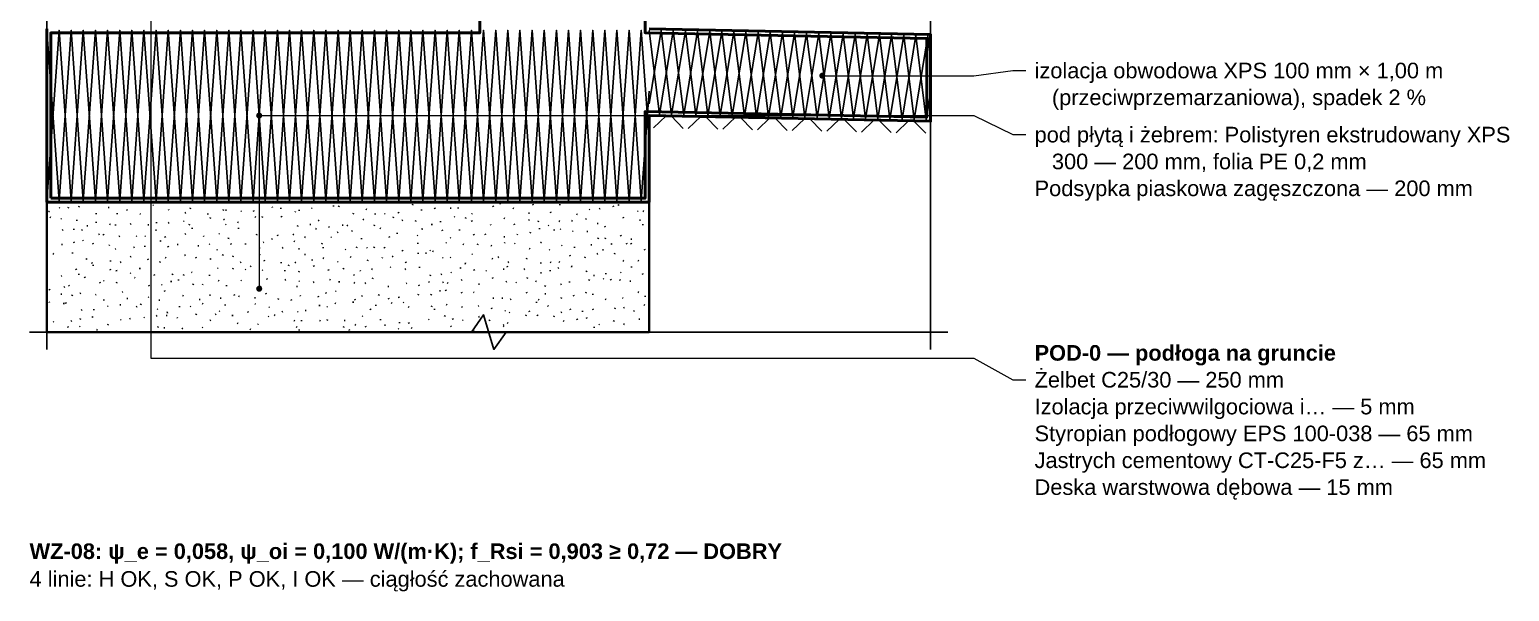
# Model space of a CAD drawing. Header units: metres. Extents: x -0.3 to 46, y -1.6 to 0.9.
# Drawn here: x -0.32 to 1.388, y -1.349 to -0.701 of the extents above; entities that cross this region are included whole.
import ezdxf

# ---------------------------------------------------------------- set-up
doc = ezdxf.new("R2010")
doc.units = ezdxf.units.M
doc.linetypes.add('KRESKOWA_DROBNA', pattern=[3.15, 2.1, -1.05])
doc.linetypes.add('PUNKTOWA_KROTKA', pattern=[6.3, 4.2, -1.05, 0, -1.05])
doc.layers.add('A-DET-IZOL', color=30, linetype='Continuous', lineweight=35, true_color=0xef6c00)
doc.layers.add('A-DET-MEMBRANY', color=8, linetype='PUNKTOWA_KROTKA', lineweight=25, true_color=0x455a64)
for name, color, linetype, lineweight in [('A-DET-OPIS', 2, 'Continuous', 25), ('A-DET-PRZERWA', 8, 'Continuous', 25), ('A-KRESKOWANIE', 8, 'Continuous', 18), ('A-OPISY', 2, 'Continuous', 25), ('A-SCIANY-IZOL', 4, 'Continuous', 35), ('A-WARSTWY', 8, 'Continuous', 25)]:
    doc.layers.add(name, color=color, linetype=linetype, lineweight=lineweight)
doc.styles.add('PL_ARIAL', font='arial.ttf')
doc.styles.add('PL_ARIAL_B', font='arialbd.ttf')

msp = doc.modelspace()

# ---------------------------------------------------------------- hatches: boundary and pattern name
at = {"layer": 'A-OPISY', "true_color": 0x000000}
for points in [[(0.5985, -0.754), (0.5984, -0.7531), (0.598, -0.7522), (0.5975, -0.7515), (0.5968, -0.751), (0.5959, -0.7506), (0.595, -0.7505), (0.5941, -0.7506), (0.5932, -0.751), (0.5925, -0.7515), (0.592, -0.7522), (0.5916, -0.7531), (0.5915, -0.754), (0.5916, -0.7549), (0.592, -0.7558), (0.5925, -0.7565), (0.5932, -0.757), (0.5941, -0.7574), (0.595, -0.7575), (0.5959, -0.7574), (0.5968, -0.757), (0.5975, -0.7565), (0.598, -0.7558), (0.5984, -0.7549)], [(-0.0515, -0.8), (-0.0516, -0.7991), (-0.052, -0.7982), (-0.0525, -0.7975), (-0.0532, -0.797), (-0.0541, -0.7966), (-0.055, -0.7965), (-0.0559, -0.7966), (-0.0567, -0.797), (-0.0575, -0.7975), (-0.058, -0.7982), (-0.0584, -0.7991), (-0.0585, -0.8), (-0.0584, -0.8009), (-0.058, -0.8017), (-0.0575, -0.8025), (-0.0567, -0.803), (-0.0559, -0.8034), (-0.055, -0.8035), (-0.0541, -0.8034), (-0.0532, -0.803), (-0.0525, -0.8025), (-0.052, -0.8017), (-0.0516, -0.8009)], [(-0.0515, -1), (-0.0516, -0.9991), (-0.052, -0.9982), (-0.0525, -0.9975), (-0.0532, -0.997), (-0.0541, -0.9966), (-0.055, -0.9965), (-0.0559, -0.9966), (-0.0567, -0.997), (-0.0575, -0.9975), (-0.058, -0.9982), (-0.0584, -0.9991), (-0.0585, -1), (-0.0584, -1.0009), (-0.058, -1.0017), (-0.0575, -1.0025), (-0.0567, -1.003), (-0.0559, -1.0034), (-0.055, -1.0035), (-0.0541, -1.0034), (-0.0532, -1.003), (-0.0525, -1.0025), (-0.052, -1.0017), (-0.0516, -1.0009)]]:
    msp.add_hatch(color=7, dxfattribs=at).paths.add_polyline_path(points)

# ---------------------------------------------------------------- linework, layer by layer
at = {"layer": 'A-DET-IZOL', "lineweight": 50, "ltscale": 0.01, "true_color": 0xef6c00}
msp.add_lwpolyline([(-0.2955, -0.8955), (-0.2955, -0.7045), (0.1995, -0.7045), (0.1995, 0.4955), (0.3905, 0.4955), (0.3905, -0.7044), (0.7155, -0.7109), (0.7155, -0.8019), (0.3905, -0.7954), (0.3905, -0.8955)], close=True, dxfattribs=at)
at = {"layer": 'A-DET-MEMBRANY', "linetype": 'KRESKOWA_DROBNA', "lineweight": 25, "ltscale": 0.01, "true_color": 0x757575, "flags": 128}
msp.add_lwpolyline([(-0.3, -0.9), (0.395, -0.9)], dxfattribs=at)
at = {"layer": 'A-DET-PRZERWA', "lineweight": 25, "ltscale": 0.01, "true_color": 0x000000}
for points in [[(-0.3, 0.02), (-0.3, -0.505), (-0.28, -0.519), (-0.32, -0.531), (-0.3, -0.545), (-0.3, -1.07)], [(0.72, -0.23), (0.72, -0.63), (0.74, -0.644), (0.7, -0.656), (0.72, -0.67), (0.72, -1.07)], [(-0.32, -1.05), (0.19, -1.05), (0.204, -1.03), (0.216, -1.07), (0.23, -1.05), (0.74, -1.05)]]:
    msp.add_lwpolyline(points, dxfattribs=at)
at = {"layer": 'A-KRESKOWANIE', "lineweight": 25, "ltscale": 0.01}
for points in [[(-0.3, -0.8985), (-0.286, -0.7015), (-0.272, -0.8985), (-0.258, -0.7015), (-0.244, -0.8985), (-0.23, -0.7015), (-0.216, -0.8985), (-0.202, -0.7015), (-0.188, -0.8985), (-0.174, -0.7015), (-0.16, -0.8985), (-0.146, -0.7015), (-0.132, -0.8985), (-0.118, -0.7015), (-0.104, -0.8985), (-0.09, -0.7015), (-0.076, -0.8985), (-0.062, -0.7015), (-0.048, -0.8985), (-0.034, -0.7015), (-0.02, -0.8985), (-0.006, -0.7015), (0.008, -0.8985), (0.022, -0.7015), (0.036, -0.8985), (0.05, -0.7015), (0.064, -0.8985), (0.078, -0.7015), (0.092, -0.8985), (0.106, -0.7015), (0.12, -0.8985), (0.134, -0.7015), (0.148, -0.8985), (0.162, -0.7015), (0.176, -0.8985), (0.19, -0.7015), (0.204, -0.8985), (0.218, -0.7015), (0.232, -0.8985), (0.246, -0.7015), (0.26, -0.8985), (0.274, -0.7015), (0.288, -0.8985), (0.302, -0.7015), (0.316, -0.8985), (0.33, -0.7015), (0.344, -0.8985), (0.358, -0.7015), (0.372, -0.8985), (0.386, -0.7015), (0.395, -0.8281)], [(-0.3, -0.7015), (-0.286, -0.8985), (-0.272, -0.7015), (-0.258, -0.8985), (-0.244, -0.7015), (-0.23, -0.8985), (-0.216, -0.7015), (-0.202, -0.8985), (-0.188, -0.7015), (-0.174, -0.8985), (-0.16, -0.7015), (-0.146, -0.8985), (-0.132, -0.7015), (-0.118, -0.8985), (-0.104, -0.7015), (-0.09, -0.8985), (-0.076, -0.7015), (-0.062, -0.8985), (-0.048, -0.7015), (-0.034, -0.8985), (-0.02, -0.7015), (-0.006, -0.8985), (0.008, -0.7015), (0.022, -0.8985), (0.036, -0.7015), (0.05, -0.8985), (0.064, -0.7015), (0.078, -0.8985), (0.092, -0.7015), (0.106, -0.8985), (0.12, -0.7015), (0.134, -0.8985), (0.148, -0.7015), (0.162, -0.8985), (0.176, -0.7015), (0.19, -0.8985), (0.204, -0.7015), (0.218, -0.8985), (0.232, -0.7015), (0.246, -0.8985), (0.26, -0.7015), (0.274, -0.8985), (0.288, -0.7015), (0.302, -0.8985), (0.316, -0.7015), (0.33, -0.8985), (0.344, -0.7015), (0.358, -0.8985), (0.372, -0.7015), (0.386, -0.8985), (0.395, -0.7719)], [(0.395, -0.7017), (0.407, -0.7987), (0.423, -0.7021), (0.435, -0.7993), (0.451, -0.7026), (0.463, -0.7999), (0.479, -0.7032), (0.491, -0.8004), (0.5069, -0.7037), (0.519, -0.801), (0.5349, -0.7043), (0.547, -0.8015), (0.5629, -0.7049), (0.575, -0.8021), (0.5909, -0.7054), (0.603, -0.8027), (0.6189, -0.706), (0.631, -0.8032), (0.6469, -0.7065), (0.659, -0.8038), (0.6749, -0.7071), (0.687, -0.8043), (0.7029, -0.7077), (0.715, -0.8049), (0.72, -0.7744)], [(0.395, -0.7865), (0.409, -0.7018), (0.421, -0.799), (0.437, -0.7023), (0.449, -0.7996), (0.465, -0.7029), (0.477, -0.8001), (0.493, -0.7035), (0.505, -0.8007), (0.5209, -0.704), (0.533, -0.8013), (0.5489, -0.7046), (0.561, -0.8018), (0.5769, -0.7051), (0.589, -0.8024), (0.6049, -0.7057), (0.617, -0.8029), (0.6329, -0.7063), (0.645, -0.8035), (0.6609, -0.7068), (0.673, -0.8041), (0.6889, -0.7074), (0.701, -0.8046), (0.7169, -0.7079), (0.72, -0.7329)], [(0.4146, -0.8004), (0.4002, -0.8142)], [(0.4343, -0.8149), (0.4205, -0.8005)], [(0.4546, -0.8012), (0.4402, -0.815)], [(0.4743, -0.8157), (0.4604, -0.8013)], [(0.4946, -0.802), (0.4802, -0.8158)], [(0.5143, -0.8165), (0.5004, -0.8021)], [(0.5346, -0.8028), (0.5202, -0.8166)], [(0.5543, -0.8173), (0.5404, -0.8029)], [(0.5746, -0.8036), (0.5601, -0.8174)], [(0.5943, -0.8181), (0.5804, -0.8037)], [(0.6146, -0.8044), (0.6001, -0.8182)], [(0.6343, -0.8189), (0.6204, -0.8045)], [(0.6546, -0.8052), (0.6401, -0.819)], [(0.6743, -0.8197), (0.6604, -0.8053)], [(0.6945, -0.806), (0.6801, -0.8198)], [(0.7143, -0.8205), (0.7004, -0.8061)], [(-0.2631, -0.9057), (-0.2629, -0.9045)], [(-0.1771, -0.9039), (-0.1778, -0.903)], [(-0.0395, -0.9062), (-0.0402, -0.9052)], [(0.0307, -0.9049), (0.0308, -0.9037)], [(0.0367, -0.9054), (0.0372, -0.9043)], [(0.1221, -0.9036), (0.1224, -0.9024)], [(0.2154, -0.9053), (0.2148, -0.9042)], [(0.2232, -0.9023), (0.223, -0.9011)], [(0.2614, -0.9035), (0.261, -0.9023)], [(0.292, -0.9035), (0.2919, -0.9023)], [(0.3538, -0.9055), (0.3536, -0.9043)], [(0.3595, -0.9038), (0.3601, -0.9028)], [(-0.2969, -0.911), (-0.298, -0.9104)], [(-0.2956, -0.9178), (-0.2968, -0.9175)], [(-0.2852, -0.907), (-0.2859, -0.906)], [(-0.2831, -0.9195), (-0.2841, -0.9188)], [(-0.2756, -0.907), (-0.2751, -0.9059)], [(-0.2654, -0.9216), (-0.2653, -0.9204)], [(-0.243, -0.9139), (-0.243, -0.9127)], [(-0.2281, -0.9062), (-0.2293, -0.906)], [(-0.219, -0.9139), (-0.2189, -0.9127)], [(-0.2071, -0.9094), (-0.2081, -0.9089)], [(-0.1918, -0.914), (-0.1929, -0.9135)], [(-0.1592, -0.9094), (-0.1597, -0.9083)], [(-0.1414, -0.9222), (-0.1424, -0.9216)], [(-0.1408, -0.9127), (-0.1398, -0.912)], [(-0.1347, -0.9077), (-0.1341, -0.9066)], [(-0.1141, -0.9144), (-0.1141, -0.9132)], [(-0.1114, -0.9188), (-0.1111, -0.9176)], [(-0.0965, -0.9096), (-0.0963, -0.9084)], [(-0.096, -0.9204), (-0.0952, -0.9195)], [(-0.094, -0.9094), (-0.0928, -0.9093)], [(-0.0754, -0.9108), (-0.0763, -0.91)], [(-0.061, -0.9107), (-0.0616, -0.9096)], [(-0.0589, -0.9172), (-0.0601, -0.9168)], [(-0.0516, -0.9177), (-0.0513, -0.9165)], [(-0.0299, -0.9078), (-0.0302, -0.9066)], [(-0.0289, -0.9172), (-0.0297, -0.9163)], [(-0.0136, -0.9117), (-0.0131, -0.9106)], [(-0.0089, -0.91), (-0.0087, -0.9088)], [(0.0055, -0.9073), (0.0063, -0.9064)], [(0.0142, -0.9215), (0.0131, -0.9209)], [(0.0534, -0.9139), (0.0537, -0.9127)], [(0.0648, -0.9203), (0.0659, -0.9198)], [(0.0691, -0.9085), (0.068, -0.908)], [(0.079, -0.9141), (0.079, -0.9129)], [(0.0896, -0.9138), (0.0906, -0.9131)], [(0.0995, -0.9182), (0.1, -0.9171)], [(0.1061, -0.9126), (0.1056, -0.9116)], [(0.1097, -0.9212), (0.1108, -0.9207)], [(0.1256, -0.9223), (0.1258, -0.9211)], [(0.1322, -0.9097), (0.1325, -0.9085)], [(0.1481, -0.9077), (0.1474, -0.9066)], [(0.1542, -0.9231), (0.1541, -0.9219)], [(0.1654, -0.9071), (0.1665, -0.9069)], [(0.1701, -0.9174), (0.1708, -0.9165)], [(0.1745, -0.9073), (0.1746, -0.9061)], [(0.1833, -0.9187), (0.1837, -0.9176)], [(0.1907, -0.9223), (0.1902, -0.9212)], [(0.1903, -0.9139), (0.1909, -0.9129)], [(0.2286, -0.9189), (0.2275, -0.9184)], [(0.2389, -0.9075), (0.2379, -0.9068)], [(0.2557, -0.9127), (0.2569, -0.9126)], [(0.2559, -0.9208), (0.257, -0.9203)], [(0.267, -0.9228), (0.2673, -0.9216)], [(0.2818, -0.9125), (0.2814, -0.9113)], [(0.2919, -0.9223), (0.291, -0.9215)], [(0.3065, -0.922), (0.3055, -0.9212)], [(0.3123, -0.9142), (0.3111, -0.9139)], [(0.3217, -0.9196), (0.3229, -0.9194)], [(0.326, -0.9089), (0.3267, -0.9079)], [(0.3373, -0.9076), (0.3385, -0.9072)], [(0.3654, -0.9185), (0.3651, -0.9174)], [(0.3823, -0.9108), (0.3815, -0.91)], [(0.3841, -0.9206), (0.3853, -0.9206)], [(0.3891, -0.9106), (0.388, -0.9102)], [(-0.2825, -0.9323), (-0.2814, -0.9321)], [(-0.2691, -0.932), (-0.2691, -0.9308)], [(-0.2601, -0.9325), (-0.259, -0.932)], [(-0.2527, -0.9275), (-0.2539, -0.9272)], [(-0.243, -0.924), (-0.243, -0.9228)], [(-0.2406, -0.9375), (-0.2395, -0.9371)], [(-0.2345, -0.938), (-0.2351, -0.937)], [(-0.2267, -0.9259), (-0.2278, -0.9255)], [(-0.2209, -0.9271), (-0.2208, -0.9259)], [(-0.2169, -0.9396), (-0.2158, -0.9393)], [(-0.2038, -0.9253), (-0.2026, -0.9252)], [(-0.1962, -0.9397), (-0.197, -0.9388)], [(-0.1871, -0.9396), (-0.1863, -0.9387)], [(-0.1836, -0.9261), (-0.1824, -0.9261)], [(-0.1735, -0.9324), (-0.1747, -0.9324)], [(-0.1734, -0.9243), (-0.1737, -0.9231)], [(-0.1599, -0.9242), (-0.159, -0.9235)], [(-0.1409, -0.9369), (-0.1397, -0.9367)], [(-0.1357, -0.9266), (-0.1356, -0.9254)], [(-0.1324, -0.9308), (-0.1325, -0.9296)], [(-0.1187, -0.9398), (-0.1194, -0.9389)], [(-0.1017, -0.9369), (-0.1007, -0.9361)], [(-0.0939, -0.9263), (-0.0932, -0.9253)], [(-0.079, -0.9236), (-0.0801, -0.9232)], [(-0.0787, -0.9308), (-0.0788, -0.9296)], [(-0.0581, -0.938), (-0.0576, -0.9369)], [(-0.0333, -0.9387), (-0.0338, -0.9376)], [(-0.016, -0.9378), (-0.015, -0.9371)], [(-0.0109, -0.9282), (-0.0104, -0.9271)], [(0.0033, -0.9259), (0.0045, -0.9259)], [(0.0111, -0.9312), (0.0101, -0.9304)], [(0.0261, -0.9287), (0.0249, -0.9284)], [(0.0351, -0.9349), (0.0363, -0.9348)], [(0.0421, -0.9267), (0.0409, -0.9266)], [(0.0472, -0.9272), (0.0462, -0.9265)], [(0.0517, -0.9336), (0.0528, -0.933)], [(0.0779, -0.9272), (0.0781, -0.9261)], [(0.0854, -0.9305), (0.0844, -0.9299)], [(0.1044, -0.9366), (0.1042, -0.9355)], [(0.1281, -0.939), (0.1274, -0.9381)], [(0.1337, -0.931), (0.1325, -0.9309)], [(0.1437, -0.9259), (0.1449, -0.9258)], [(0.1565, -0.933), (0.1561, -0.9319)], [(0.1763, -0.9327), (0.1762, -0.9316)], [(0.1931, -0.9381), (0.1925, -0.9371)], [(0.2062, -0.9376), (0.206, -0.9364)], [(0.2125, -0.9267), (0.212, -0.9256)], [(0.2397, -0.9263), (0.2393, -0.9252)], [(0.2426, -0.9379), (0.243, -0.9368)], [(0.2579, -0.9357), (0.2582, -0.9346)], [(0.2684, -0.9313), (0.2685, -0.9301)], [(0.2784, -0.9272), (0.2793, -0.9264)], [(0.2853, -0.9327), (0.2855, -0.9315)], [(0.2924, -0.9316), (0.2931, -0.9307)], [(0.3065, -0.934), (0.3073, -0.9332)], [(0.3233, -0.934), (0.3245, -0.9339)], [(0.3361, -0.9248), (0.335, -0.9245)], [(0.3445, -0.9289), (0.3441, -0.9278)], [(0.3628, -0.9392), (0.3622, -0.9381)], [(0.3877, -0.9267), (0.388, -0.9255)], [(-0.282, -0.9488), (-0.2832, -0.9488)], [(-0.2684, -0.9469), (-0.2689, -0.9458)], [(-0.2582, -0.9448), (-0.2586, -0.9437)], [(-0.2465, -0.9486), (-0.2469, -0.9475)], [(-0.2282, -0.9501), (-0.2276, -0.9491)], [(-0.2214, -0.9544), (-0.2203, -0.9539)], [(-0.1999, -0.9523), (-0.1988, -0.9519)], [(-0.1871, -0.9515), (-0.1869, -0.9504)], [(-0.1687, -0.9453), (-0.1693, -0.9443)], [(-0.163, -0.9408), (-0.1638, -0.9398)], [(-0.1596, -0.9518), (-0.1604, -0.9509)], [(-0.1496, -0.9487), (-0.1484, -0.9487)], [(-0.126, -0.9504), (-0.1248, -0.9503)], [(-0.1119, -0.9487), (-0.1128, -0.948)], [(-0.1036, -0.9556), (-0.1034, -0.9545)], [(-0.0898, -0.9418), (-0.091, -0.9415)], [(-0.0874, -0.9489), (-0.0879, -0.9478)], [(-0.0707, -0.9489), (-0.0708, -0.9477)], [(-0.0537, -0.9536), (-0.0548, -0.9532)], [(-0.0505, -0.9467), (-0.0496, -0.946)], [(-0.0409, -0.9427), (-0.0398, -0.9422)], [(-0.0284, -0.953), (-0.0273, -0.9524)], [(-0.0137, -0.9455), (-0.0149, -0.9451)], [(-0.0085, -0.9539), (-0.0097, -0.9537)], [(-0.0017, -0.9407), (-0.0027, -0.9401)], [(0.0173, -0.9484), (0.0177, -0.9472)], [(0.0189, -0.9531), (0.0187, -0.9519)], [(0.0277, -0.9407), (0.0286, -0.9399)], [(0.0441, -0.955), (0.0452, -0.9544)], [(0.0573, -0.9528), (0.0579, -0.9517)], [(0.0631, -0.9427), (0.063, -0.9415)], [(0.0697, -0.9533), (0.0692, -0.9522)], [(0.0775, -0.9526), (0.0782, -0.9517)], [(0.0899, -0.9531), (0.0893, -0.952)], [(0.0954, -0.9407), (0.0951, -0.9396)], [(0.1109, -0.9564), (0.1102, -0.9555)], [(0.1282, -0.9482), (0.1282, -0.947)], [(0.1419, -0.9562), (0.1429, -0.9556)], [(0.1606, -0.9474), (0.1613, -0.9464)], [(0.1653, -0.9417), (0.1661, -0.9408)], [(0.1811, -0.9489), (0.18, -0.9486)], [(0.1971, -0.9493), (0.1972, -0.9481)], [(0.2135, -0.9504), (0.2124, -0.9502)], [(0.2275, -0.94), (0.2287, -0.9399)], [(0.228, -0.9474), (0.2286, -0.9464)], [(0.2405, -0.9481), (0.2397, -0.9473)], [(0.2578, -0.9539), (0.2567, -0.9535)], [(0.2708, -0.9471), (0.2699, -0.9463)], [(0.2806, -0.9556), (0.2797, -0.9548)], [(0.2938, -0.9503), (0.2947, -0.9495)], [(0.3089, -0.9528), (0.3088, -0.9516)], [(0.3279, -0.9491), (0.3291, -0.9491)], [(0.3359, -0.9422), (0.3367, -0.9412)], [(0.3412, -0.955), (0.3424, -0.9549)], [(0.3445, -0.9424), (0.3448, -0.9412)], [(0.352, -0.9488), (0.3513, -0.9478)], [(0.3695, -0.9486), (0.369, -0.9475)], [(0.3738, -0.9429), (0.375, -0.9428)], [(0.3747, -0.9484), (0.374, -0.9474)], [(0.3901, -0.9553), (0.3897, -0.9542)], [(-0.2922, -0.9601), (-0.2931, -0.9593)], [(-0.2706, -0.9593), (-0.2705, -0.9581)], [(-0.2547, -0.9661), (-0.2541, -0.9651)], [(-0.2477, -0.9709), (-0.2481, -0.9698)], [(-0.2466, -0.9735), (-0.2465, -0.9723)], [(-0.2268, -0.9687), (-0.2266, -0.9675)], [(-0.2153, -0.9697), (-0.2144, -0.9688)], [(-0.2039, -0.9632), (-0.2027, -0.9629)], [(-0.1832, -0.9665), (-0.1837, -0.9654)], [(-0.1695, -0.9696), (-0.1692, -0.9685)], [(-0.1623, -0.9641), (-0.1635, -0.9637)], [(-0.1413, -0.9615), (-0.1402, -0.9609)], [(-0.1278, -0.9645), (-0.128, -0.9634)], [(-0.111, -0.9662), (-0.1115, -0.9651)], [(-0.0973, -0.9615), (-0.0965, -0.9606)], [(-0.0854, -0.963), (-0.0852, -0.9618)], [(-0.077, -0.9697), (-0.0758, -0.9694)], [(-0.0545, -0.9608), (-0.0542, -0.9597)], [(-0.049, -0.968), (-0.0491, -0.9668)], [(-0.0298, -0.9705), (-0.0295, -0.9693)], [(-0.0213, -0.9735), (-0.0209, -0.9723)], [(-0.0137, -0.97), (-0.0126, -0.9694)], [(-0.0026, -0.9605), (-0.0015, -0.9603)], [(0.0061, -0.9674), (0.0062, -0.9662)], [(0.0085, -0.9741), (0.0078, -0.9731)], [(0.0195, -0.9652), (0.0186, -0.9644)], [(0.0363, -0.9693), (0.0354, -0.9684)], [(0.0511, -0.9636), (0.0501, -0.963)], [(0.07, -0.9677), (0.0703, -0.9666)], [(0.0868, -0.9648), (0.0872, -0.9637)], [(0.0996, -0.9631), (0.0985, -0.9625)], [(0.1146, -0.9699), (0.1139, -0.9688)], [(0.1284, -0.9596), (0.1284, -0.9584)], [(0.1381, -0.959), (0.1369, -0.959)], [(0.1463, -0.957), (0.1452, -0.9565)], [(0.1565, -0.9646), (0.1573, -0.9637)], [(0.1662, -0.9643), (0.1654, -0.9634)], [(0.1828, -0.9714), (0.183, -0.9702)], [(0.1913, -0.9605), (0.1903, -0.9598)], [(0.2147, -0.9656), (0.2135, -0.9652)], [(0.2206, -0.9639), (0.2216, -0.9633)], [(0.2321, -0.9697), (0.233, -0.9689)], [(0.2536, -0.9657), (0.2538, -0.9646)], [(0.2702, -0.971), (0.27, -0.9698)], [(0.2819, -0.9696), (0.2808, -0.9693)], [(0.2921, -0.9694), (0.291, -0.969)], [(0.3038, -0.9625), (0.3035, -0.9613)], [(0.3209, -0.9641), (0.3214, -0.963)], [(0.3348, -0.9599), (0.3358, -0.9592)], [(0.355, -0.9599), (0.3554, -0.9588)], [(0.3658, -0.9681), (0.3649, -0.9673)], [(0.3834, -0.9678), (0.3822, -0.9673)], [(-0.2837, -0.9854), (-0.2826, -0.9851)], [(-0.266, -0.9782), (-0.2665, -0.9771)], [(-0.2631, -0.9839), (-0.2631, -0.9827)], [(-0.2559, -0.9875), (-0.2565, -0.9864)], [(-0.2347, -0.9914), (-0.2339, -0.9905)], [(-0.2266, -0.9787), (-0.2269, -0.9775)], [(-0.2203, -0.9791), (-0.2191, -0.9788)], [(-0.203, -0.9822), (-0.2041, -0.9816)], [(-0.198, -0.9875), (-0.199, -0.987)], [(-0.1926, -0.9772), (-0.1929, -0.976)], [(-0.1757, -0.9846), (-0.1764, -0.9836)], [(-0.1555, -0.9838), (-0.1548, -0.9829)], [(-0.1481, -0.9905), (-0.148, -0.9893)], [(-0.1422, -0.9847), (-0.1419, -0.9836)], [(-0.1322, -0.9812), (-0.1333, -0.9808)], [(-0.1125, -0.9852), (-0.1124, -0.984)], [(-0.1024, -0.9766), (-0.1033, -0.9758)], [(-0.1012, -0.9908), (-0.1023, -0.9903)], [(-0.0856, -0.9772), (-0.085, -0.9761)], [(-0.0753, -0.9908), (-0.0763, -0.99)], [(-0.071, -0.9783), (-0.0705, -0.9772)], [(-0.0644, -0.9745), (-0.0653, -0.9737)], [(-0.0515, -0.979), (-0.0506, -0.9782)], [(-0.0458, -0.9892), (-0.0463, -0.9881)], [(-0.0255, -0.9797), (-0.0254, -0.9785)], [(-0.0253, -0.99), (-0.0243, -0.9893)], [(-0.0091, -0.9807), (-0.0089, -0.9795)], [(0.0244, -0.9785), (0.0256, -0.9782)], [(0.0273, -0.9896), (0.0262, -0.9891)], [(0.042, -0.9772), (0.0427, -0.9763)], [(0.055, -0.9844), (0.054, -0.9838)], [(0.0621, -0.9797), (0.0614, -0.9788)], [(0.0757, -0.9776), (0.0748, -0.9769)], [(0.0757, -0.9885), (0.0762, -0.9874)], [(0.097, -0.9754), (0.0962, -0.9745)], [(0.1133, -0.9779), (0.1142, -0.9771)], [(0.1302, -0.9759), (0.13, -0.9747)], [(0.1423, -0.9852), (0.1426, -0.984)], [(0.1548, -0.9837), (0.1559, -0.9831)], [(0.1661, -0.9816), (0.1669, -0.9807)], [(0.177, -0.9766), (0.1776, -0.9756)], [(0.1782, -0.99), (0.1793, -0.9895)], [(0.1934, -0.9789), (0.1929, -0.9778)], [(0.2075, -0.9798), (0.2067, -0.9789)], [(0.2148, -0.988), (0.2142, -0.9869)], [(0.2278, -0.9774), (0.2266, -0.9773)], [(0.2318, -0.975), (0.2314, -0.9738)], [(0.2506, -0.9776), (0.2516, -0.9769)], [(0.2544, -0.9883), (0.2546, -0.9871)], [(0.2698, -0.9816), (0.271, -0.9815)], [(0.2809, -0.9798), (0.2807, -0.9786)], [(0.2897, -0.9763), (0.2908, -0.9759)], [(0.3054, -0.9749), (0.3057, -0.9737)], [(0.3225, -0.9803), (0.3232, -0.9794)], [(0.3254, -0.9903), (0.3262, -0.9894)], [(0.331, -0.9847), (0.3322, -0.9845)], [(0.3419, -0.9888), (0.3428, -0.988)], [(0.3453, -0.983), (0.3453, -0.9818)], [(0.3512, -0.99), (0.3504, -0.989)], [(0.3617, -0.9904), (0.3613, -0.9892)], [(0.362, -0.9815), (0.3629, -0.9808)], [(0.3746, -0.9754), (0.3749, -0.9743)], [(0.3879, -0.9835), (0.3873, -0.9825)], [(-0.2967, -1.0015), (-0.2976, -1.0006)], [(-0.2839, -1.0063), (-0.2827, -1.0061)], [(-0.2805, -0.9983), (-0.2795, -0.9977)], [(-0.275, -0.9968), (-0.2741, -0.996)], [(-0.2712, -1.0081), (-0.2705, -1.0071)], [(-0.262, -1.0053), (-0.2608, -1.0051)], [(-0.2441, -1.007), (-0.243, -1.0065)], [(-0.2386, -0.9934), (-0.2388, -0.9922)], [(-0.2196, -0.9934), (-0.2192, -0.9923)], [(-0.2133, -1.004), (-0.2123, -1.0034)], [(-0.1818, -0.9968), (-0.1824, -0.9958)], [(-0.167, -0.996), (-0.1678, -0.9951)], [(-0.1639, -1.0032), (-0.1643, -1.002)], [(-0.1572, -0.9917), (-0.156, -0.9916)], [(-0.1425, -1.0082), (-0.1435, -1.0076)], [(-0.1316, -0.9953), (-0.1308, -0.9944)], [(-0.1204, -0.9956), (-0.1201, -0.9945)], [(-0.1112, -1.0075), (-0.1124, -1.0074)], [(-0.0929, -0.9971), (-0.0929, -0.9959)], [(-0.0835, -1.0079), (-0.0838, -1.0067)], [(-0.0537, -0.9977), (-0.0533, -0.9966)], [(-0.0469, -1.0063), (-0.0474, -1.0052)], [(-0.0119, -0.9974), (-0.0107, -0.9974)], [(-0.0092, -0.9915), (-0.0083, -0.9907)], [(-0.0074, -1.0087), (-0.0078, -1.0076)], [(0.0075, -0.9928), (0.0085, -0.9921)], [(0.0224, -1.0056), (0.0221, -1.0044)], [(0.034, -1.0031), (0.0329, -1.0025)], [(0.0373, -0.9926), (0.0372, -0.9914)], [(0.0553, -0.9935), (0.0543, -0.9929)], [(0.0671, -0.9941), (0.068, -0.9933)], [(0.0829, -1.0078), (0.0833, -1.0067)], [(0.0947, -0.9973), (0.0936, -0.9972)], [(0.1145, -0.9939), (0.1156, -0.9936)], [(0.1284, -1.0074), (0.1287, -1.0062)], [(0.1298, -0.9966), (0.1291, -0.9956)], [(0.1417, -0.9922), (0.1406, -0.9918)], [(0.1431, -1.0074), (0.1438, -1.0064)], [(0.1532, -1.0023), (0.1544, -1.0022)], [(0.1565, -0.9926), (0.1577, -0.9924)], [(0.1608, -1.0022), (0.1601, -1.0012)], [(0.1632, -0.9937), (0.1621, -0.9932)], [(0.179, -1.005), (0.1785, -1.0039)], [(0.1933, -1.0044), (0.1923, -1.0038)], [(0.1982, -0.9948), (0.1994, -0.9946)], [(0.2296, -0.9921), (0.2307, -0.9917)], [(0.242, -0.9932), (0.2411, -0.9924)], [(0.2541, -1.005), (0.2534, -1.004)], [(0.2652, -0.9915), (0.264, -0.9912)], [(0.2747, -1.006), (0.2759, -1.0057)], [(0.2749, -0.9973), (0.2753, -0.9961)], [(0.2928, -0.995), (0.2939, -0.9947)], [(0.3032, -0.9929), (0.3032, -0.9917)], [(0.3081, -1.0087), (0.3079, -1.0075)], [(0.3219, -1.005), (0.3226, -1.0041)], [(0.3301, -1.007), (0.3303, -1.0058)], [(0.3739, -0.9914), (0.3727, -0.9911)], [(0.3831, -1.0044), (0.3822, -1.0035)], [(-0.2969, -1.0159), (-0.2974, -1.0149)], [(-0.2806, -1.0176), (-0.2803, -1.0164)], [(-0.2778, -1.017), (-0.2784, -1.016)], [(-0.2604, -1.0246), (-0.2592, -1.0245)], [(-0.2457, -1.0248), (-0.246, -1.0236)], [(-0.2342, -1.0136), (-0.2342, -1.0124)], [(-0.2299, -1.0205), (-0.2292, -1.0196)], [(-0.2157, -1.0187), (-0.2145, -1.0187)], [(-0.2065, -1.0114), (-0.2076, -1.0111)], [(-0.1971, -1.0207), (-0.1959, -1.0203)], [(-0.1918, -1.0186), (-0.1914, -1.0174)], [(-0.1833, -1.0102), (-0.1824, -1.0094)], [(-0.1728, -1.024), (-0.172, -1.0231)], [(-0.171, -1.013), (-0.1698, -1.013)], [(-0.1471, -1.0212), (-0.1468, -1.02)], [(-0.1348, -1.0209), (-0.1338, -1.0202)], [(-0.1243, -1.0125), (-0.1231, -1.0122)], [(-0.1196, -1.0173), (-0.1208, -1.0171)], [(-0.0987, -1.0108), (-0.0999, -1.0108)], [(-0.0942, -1.0195), (-0.0943, -1.0183)], [(-0.0777, -1.0088), (-0.0788, -1.0086)], [(-0.0604, -1.0105), (-0.0592, -1.0103)], [(-0.0591, -1.0176), (-0.0602, -1.0173)], [(-0.0431, -1.0216), (-0.044, -1.0207)], [(-0.0329, -1.0124), (-0.0327, -1.0112)], [(-0.0176, -1.0135), (-0.0182, -1.0125)], [(0.0136, -1.0096), (0.0129, -1.0087)], [(0.0148, -1.0199), (0.0147, -1.0187)], [(0.0231, -1.0213), (0.024, -1.0204)], [(0.0336, -1.0169), (0.0324, -1.0165)], [(0.0529, -1.0154), (0.0541, -1.0154)], [(0.0558, -1.0133), (0.0555, -1.0121)], [(0.0632, -1.0086), (0.0643, -1.0081)], [(0.0737, -1.0244), (0.0732, -1.0233)], [(0.0798, -1.0197), (0.0795, -1.0186)], [(0.0946, -1.012), (0.0944, -1.0109)], [(0.0986, -1.0166), (0.0975, -1.0161)], [(0.1056, -1.0099), (0.1068, -1.0096)], [(0.1121, -1.0161), (0.111, -1.0156)], [(0.118, -1.0213), (0.1168, -1.021)], [(0.144, -1.0209), (0.1442, -1.0197)], [(0.1474, -1.0243), (0.1472, -1.0231)], [(0.1619, -1.0184), (0.1607, -1.0183)], [(0.1797, -1.0214), (0.1786, -1.021)], [(0.1976, -1.0201), (0.1987, -1.0196)], [(0.2135, -1.0231), (0.213, -1.022)], [(0.2147, -1.011), (0.2159, -1.011)], [(0.225, -1.0109), (0.2262, -1.0108)], [(0.2348, -1.0123), (0.236, -1.0119)], [(0.2649, -1.0162), (0.2649, -1.015)], [(0.2682, -1.0127), (0.2671, -1.0123)], [(0.2779, -1.0203), (0.2789, -1.0195)], [(0.2935, -1.0112), (0.2939, -1.0101)], [(0.3042, -1.0243), (0.3039, -1.0231)], [(0.3305, -1.0245), (0.3303, -1.0233)], [(0.3456, -1.0124), (0.3444, -1.0121)], [(0.3556, -1.0231), (0.3559, -1.0219)], [(0.3653, -1.0107), (0.3642, -1.0103)], [(0.3656, -1.0221), (0.3668, -1.0218)], [(0.3901, -1.019), (0.3889, -1.0187)], [(0.3906, -1.0093), (0.3905, -1.0081)], [(-0.292, -1.0386), (-0.2929, -1.0378)], [(-0.2724, -1.0375), (-0.2712, -1.0372)], [(-0.2618, -1.0353), (-0.2613, -1.0342)], [(-0.2476, -1.0332), (-0.247, -1.0321)], [(-0.2297, -1.0419), (-0.2294, -1.0408)], [(-0.2151, -1.0362), (-0.2142, -1.0354)], [(-0.2047, -1.0347), (-0.2036, -1.0342)], [(-0.1882, -1.0336), (-0.1875, -1.0326)], [(-0.1738, -1.0317), (-0.1729, -1.0309)], [(-0.1625, -1.0309), (-0.1613, -1.0308)], [(-0.161, -1.028), (-0.1612, -1.0268)], [(-0.1491, -1.0341), (-0.1498, -1.0331)], [(-0.128, -1.03), (-0.1273, -1.0291)], [(-0.112, -1.0367), (-0.1109, -1.0362)], [(-0.1057, -1.0298), (-0.1046, -1.0294)], [(-0.1005, -1.0264), (-0.1011, -1.0254)], [(-0.0864, -1.0309), (-0.0852, -1.0307)], [(-0.0791, -1.0399), (-0.0803, -1.0397)], [(-0.0679, -1.0273), (-0.068, -1.0261)], [(-0.0565, -1.0414), (-0.056, -1.0403)], [(-0.0447, -1.0325), (-0.0438, -1.0317)], [(-0.0367, -1.0307), (-0.0377, -1.0301)], [(-0.0288, -1.0267), (-0.0276, -1.0263)], [(-0.0139, -1.0371), (-0.0149, -1.0365)], [(-0.0109, -1.0271), (-0.01, -1.0263)], [(-0.0063, -1.0373), (-0.0062, -1.0361)], [(-0.0009, -1.0252), (-0.0021, -1.0249)], [(0.0159, -1.037), (0.0147, -1.0368)], [(0.0236, -1.0367), (0.0239, -1.0355)], [(0.0431, -1.0366), (0.0443, -1.0366)], [(0.0564, -1.0421), (0.0554, -1.0414)], [(0.0639, -1.0321), (0.0647, -1.0312)], [(0.085, -1.0362), (0.0849, -1.035)], [(0.0897, -1.0421), (0.0908, -1.0419)], [(0.1071, -1.0398), (0.1069, -1.0386)], [(0.1183, -1.0399), (0.1174, -1.0391)], [(0.1412, -1.036), (0.1405, -1.035)], [(0.1589, -1.0319), (0.1596, -1.0309)], [(0.1688, -1.0353), (0.168, -1.0344)], [(0.1796, -1.0367), (0.1806, -1.036)], [(0.1983, -1.0328), (0.1992, -1.032)], [(0.2106, -1.037), (0.2113, -1.036)], [(0.2265, -1.0422), (0.2273, -1.0413)], [(0.2286, -1.026), (0.2295, -1.0251)], [(0.2314, -1.0399), (0.2323, -1.0391)], [(0.2335, -1.0277), (0.2345, -1.0271)], [(0.2528, -1.0312), (0.2533, -1.0301)], [(0.2569, -1.0268), (0.2566, -1.0256)], [(0.2665, -1.0312), (0.2658, -1.0302)], [(0.2851, -1.0323), (0.2853, -1.0311)], [(0.2931, -1.0274), (0.2943, -1.027)], [(0.297, -1.0375), (0.2959, -1.0372)], [(0.3124, -1.0357), (0.3117, -1.0347)], [(0.318, -1.0266), (0.3183, -1.0255)], [(0.3233, -1.0344), (0.3229, -1.0333)], [(0.337, -1.0416), (0.3378, -1.0407)], [(0.354, -1.0376), (0.3547, -1.0366)], [(0.3665, -1.0411), (0.3655, -1.0403)], [(0.3771, -1.0259), (0.3783, -1.0255)], [(0.3843, -1.0352), (0.3831, -1.035)], [(-0.2755, -1.0448), (-0.2759, -1.0437)], [(-0.2625, -1.0439), (-0.2617, -1.043)], [(-0.2418, -1.0478), (-0.2428, -1.0471)], [(-0.1719, -1.0449), (-0.1717, -1.0437)], [(-0.164, -1.0451), (-0.1652, -1.045)], [(-0.1432, -1.0461), (-0.1443, -1.0456)], [(-0.1202, -1.0451), (-0.121, -1.0442)], [(-0.0646, -1.047), (-0.0658, -1.0466)], [(-0.011, -1.0442), (-0.0122, -1.0441)], [(-0.009, -1.0481), (-0.0088, -1.0469)], [(0.0423, -1.0448), (0.0428, -1.0437)], [(0.0491, -1.0481), (0.0488, -1.0469)], [(0.068, -1.0445), (0.0676, -1.0433)], [(0.1056, -1.0468), (0.1063, -1.0458)], [(0.1217, -1.0454), (0.1206, -1.045)], [(0.166, -1.0438), (0.1668, -1.0429)], [(0.1925, -1.0482), (0.1933, -1.0473)], [(0.2276, -1.0437), (0.2268, -1.0428)], [(0.3317, -1.0452), (0.3317, -1.044)]]:
    msp.add_lwpolyline(points, dxfattribs=at)
at = {"layer": 'A-OPISY', "lineweight": 18, "ltscale": 0.01}
for points in [[(-0.18, -0.275), (-0.18, -1.08), (0.77, -1.08), (0.815, -1.105), (0.83, -1.105)], [(0.595, -0.754), (0.77, -0.754), (0.815, -0.748), (0.83, -0.748)], [(-0.055, -0.8), (-0.055, -1)], [(-0.055, -0.8), (0.77, -0.8), (0.815, -0.822), (0.83, -0.822)]]:
    msp.add_lwpolyline(points, dxfattribs=at)
at = {"layer": 'A-SCIANY-IZOL', "lineweight": 50, "ltscale": 0.01}
msp.add_lwpolyline([(0.395, -0.7), (0.72, -0.7065), (0.72, -0.7065), (0.72, -0.7065), (0.72, -0.8065), (0.72, -0.8065), (0.72, -0.8065), (0.395, -0.8), (0.395, -0.8), (0.395, -0.8), (0.395, -0.8), (0.395, -0.8), (0.395, -0.8), (0.395, -0.8), (0.395, -0.8), (0.395, -0.8), (0.395, -0.8), (0.395, -0.8), (0.395, -0.8), (0.395, -0.8), (0.395, -0.8), (0.395, -0.8), (0.395, -0.8), (0.395, -0.8), (0.395, -0.9), (0.395, -0.9), (0.395, -0.9), (-0.3, -0.9), (-0.3, -0.9), (-0.3, -0.9), (-0.3, -0.7)], dxfattribs=at)
at = {"layer": 'A-WARSTWY', "lineweight": 35, "ltscale": 0.01}
msp.add_lwpolyline([(-0.3, -0.9), (-0.3, -0.9), (0.395, -0.9), (0.395, -0.9), (0.395, -0.9), (0.395, -1.05), (0.395, -1.05), (0.395, -1.05), (-0.3, -1.05), (-0.3, -1.05), (-0.3, -1.05), (-0.3, -0.9)], close=True, dxfattribs=at)

# ---------------------------------------------------------------- texts
at = {"layer": 'A-DET-OPIS', "style": 'PL_ARIAL_B'}
msp.add_text('WZ-08: ψ_e = 0,058, ψ_oi = 0,100 W/(m·K); f_Rsi = 0,903 ≥ 0,72 — DOBRY', height=0.018, dxfattribs=at).set_placement((-0.32, -1.312))
at = {"layer": 'A-DET-OPIS', "true_color": 0x1a7f37, "style": 'PL_ARIAL'}
msp.add_text('4 linie: H OK, S OK, P OK, I OK — ciągłość zachowana', height=0.018, dxfattribs=at).set_placement((-0.32, -1.344))
at = {"layer": 'A-OPISY'}
for s, style, p in [('izolacja obwodowa XPS 100 mm × 1,00 m', 'PL_ARIAL', (0.84, -0.757)), ('(przeciwprzemarzaniowa), spadek 2 %', 'PL_ARIAL', (0.86, -0.788)), ('pod płytą i żebrem: Polistyren ekstrudowany XPS', 'PL_ARIAL', (0.84, -0.831)), ('300 — 200 mm, folia PE 0,2 mm', 'PL_ARIAL', (0.86, -0.862)), ('Podsypka piaskowa zagęszczona — 200 mm', 'PL_ARIAL', (0.84, -0.893)), ('POD-0 — podłoga na gruncie', 'PL_ARIAL_B', (0.84, -1.083)), ('Żelbet C25/30 — 250 mm', 'PL_ARIAL', (0.84, -1.114)), ('Izolacja przeciwwilgociowa i… — 5 mm', 'PL_ARIAL', (0.84, -1.145)), ('Styropian podłogowy EPS 100-038 — 65 mm', 'PL_ARIAL', (0.84, -1.176)), ('Jastrych cementowy CT-C25-F5 z… — 65 mm', 'PL_ARIAL', (0.84, -1.207)), ('Deska warstwowa dębowa — 15 mm', 'PL_ARIAL', (0.84, -1.238))]:
    msp.add_text(s, height=0.018, dxfattribs=dict(at, style=style)).set_placement(p)

doc.saveas('drawing.dxf')
